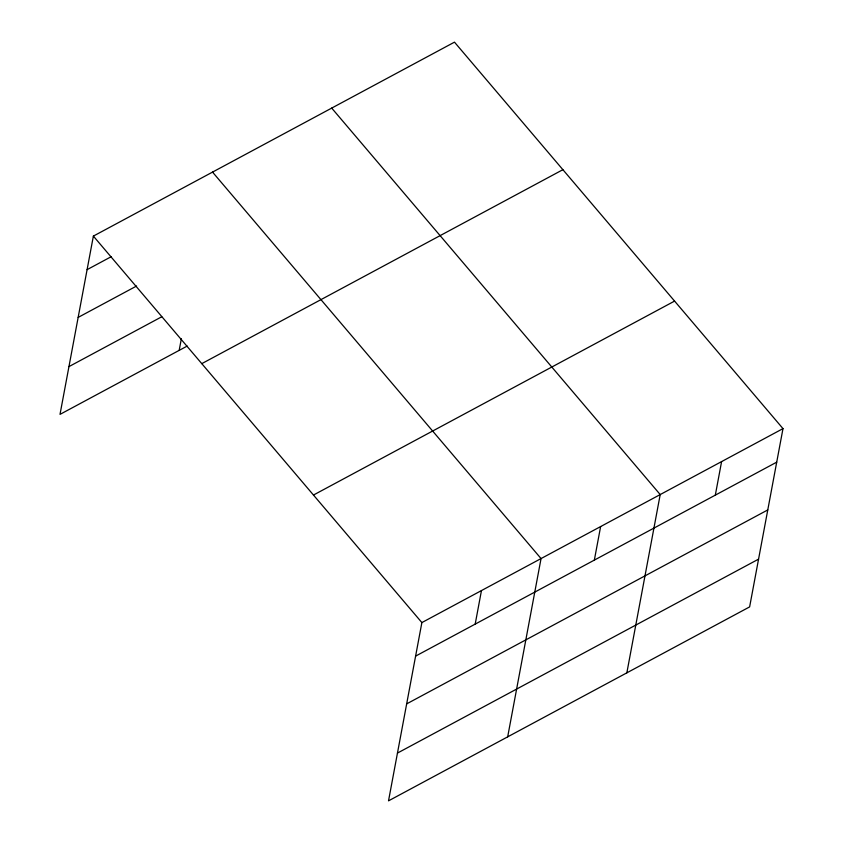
<?xml version="1.0" encoding="UTF-8"?>
<svg xmlns="http://www.w3.org/2000/svg" width="843" height="843" viewBox="0 0 843 843"><rect width="100%" height="100%" fill="white"/><g stroke="black" fill="none" stroke-linecap="round" stroke-linejoin="round"><path stroke-width="1.26" d="M93.373 236.103L421.879 622.577L388.518 800.85L749.627 606.897L782.989 428.623L454.482 42.15L93.373 236.103L60.011 414.377L187.199 346.062M179.18 350.372L181.35 338.76M475.189 624.115L481.458 590.574M507.676 736.845L541.048 558.572L212.541 172.098M594.347 560.11L600.627 526.569M626.844 672.84L660.206 494.567L331.71 108.094M715.317 495.136L721.597 461.595M87.103 269.644L111.16 256.725M78.167 317.4L136.598 286.019M68.957 366.61L161.761 316.768M201.783 363.639L562.892 169.685M313.47 495.041L674.579 301.088M421.879 622.577L782.989 428.623M415.599 656.117L776.709 462.164M406.663 703.884L767.773 509.931M397.453 753.084L758.563 559.141"/></g></svg>
